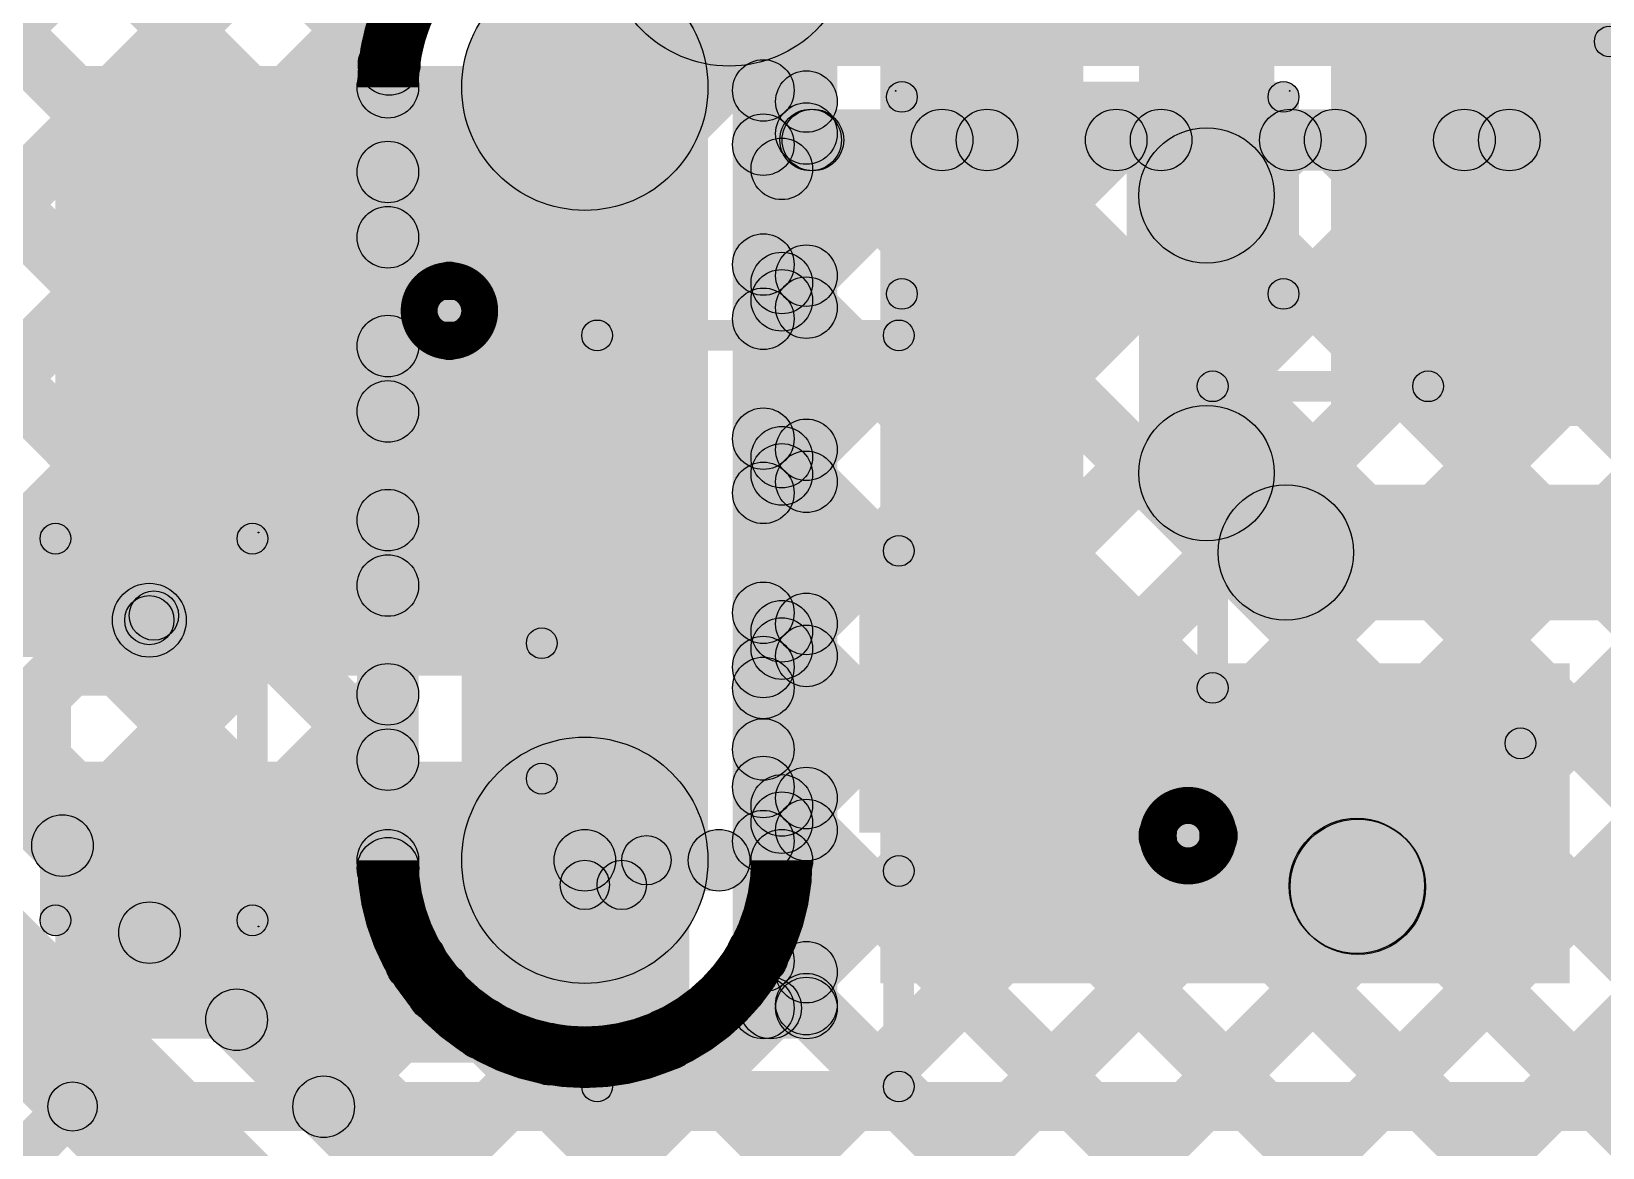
# Model space of a CAD drawing. Header units: millimetres. Extents: x -0.08 to 3.07, y -0.08 to 2.73.
# Drawn here: x 0.7291 to 0.9843, y 2.0023 to 2.1836 of the extents above; entities that cross this region are included whole.
import ezdxf

# ---------------------------------------------------------------- set-up
doc = ezdxf.new("R2010")
doc.units = ezdxf.units.MM
doc.header["$MEASUREMENT"] = 0
for name, color, linetype in [('BottomLayer', 5, 'Continuous'), ('TopLayer', 1, 'Continuous'), ('TopOverlay', 2, 'Continuous'), ('TopPaste', 8, 'Continuous'), ('TopSolder', 216, 'Continuous'), ('ViaHoleLayer', 16, 'Continuous')]:
    doc.layers.add(name, color=color, linetype=linetype)

# ---------------------------------------------------------------- blocks, each defined once
blk = doc.blocks.new('R__0402_12')
at = {"layer": 'TopLayer'}
for points in [[(-0.0275, -0.0125), (-0.0275, 0.0125), (-0.0095, 0.0125), (-0.0095, -0.0125)], [(0.0095, -0.0125), (0.0095, 0.0125), (0.0275, 0.0125), (0.0275, -0.0125)]]:
    blk.add_hatch(color=1, dxfattribs=at).paths.add_polyline_path(points)
at = {"layer": 'TopOverlay'}
h = blk.add_hatch(color=2, dxfattribs=at)
edge = h.paths.add_edge_path()
edge.add_arc((-0.031, 0.016), 0.0025, 0, 360)
h = blk.add_hatch(color=2, dxfattribs=at)
edge = h.paths.add_edge_path()
edge.add_arc((-0.031, 0.016), 0.0025, 0, 360)
for points in [[(-0.031, 0.0135), (-0.031, 0.0185), (0.031, 0.0185), (0.031, 0.0135)], [(-0.0335, 0.016), (-0.0285, 0.016), (-0.0285, -0.016), (-0.0335, -0.016)], [(0.0285, 0.016), (0.0335, 0.016), (0.0335, -0.016), (0.0285, -0.016)], [(-0.031, -0.0185), (-0.031, -0.0135), (0.031, -0.0135), (0.031, -0.0185)], [(-0.032, -0.01706), (-0.032, -0.01694), (0.032, -0.01694), (0.032, -0.01706)]]:
    blk.add_hatch(color=2, dxfattribs=at).paths.add_polyline_path(points)
h = blk.add_hatch(color=2, dxfattribs=at)
edge = h.paths.add_edge_path()
edge.add_arc((0.031, 0.016), 0.0025, 0, 360)
h = blk.add_hatch(color=2, dxfattribs=at)
edge = h.paths.add_edge_path()
edge.add_arc((0.031, 0.016), 0.0025, 0, 360)
h = blk.add_hatch(color=2, dxfattribs=at)
edge = h.paths.add_edge_path()
edge.add_arc((-0.031, -0.016), 0.0025, 0, 360)
h = blk.add_hatch(color=2, dxfattribs=at)
edge = h.paths.add_edge_path()
edge.add_arc((-0.031, -0.016), 0.0025, 0, 360)
h = blk.add_hatch(color=2, dxfattribs=at)
edge = h.paths.add_edge_path()
edge.add_arc((0.031, -0.016), 0.0025, 0, 360)
h = blk.add_hatch(color=2, dxfattribs=at)
edge = h.paths.add_edge_path()
edge.add_arc((0.031, -0.016), 0.0025, 0, 360)
h = blk.add_hatch(color=2, dxfattribs=at)
edge = h.paths.add_edge_path()
edge.add_arc((-0.032, -0.017), 0.0000635, 0, 360)
h = blk.add_hatch(color=2, dxfattribs=at)
edge = h.paths.add_edge_path()
edge.add_arc((0.032, -0.017), 0.0000635, 0, 360)
at = {"layer": 'TopPaste'}
for points in [[(-0.0275, -0.0125), (-0.0275, 0.0125), (-0.0095, 0.0125), (-0.0095, -0.0125)], [(0.0095, -0.0125), (0.0095, 0.0125), (0.0275, 0.0125), (0.0275, -0.0125)]]:
    blk.add_hatch(color=8, dxfattribs=at).paths.add_polyline_path(points)
at = {"layer": 'TopSolder'}
for points in [[(-0.0315, -0.0165), (-0.0315, 0.0165), (-0.0055, 0.0165), (-0.0055, -0.0165)], [(0.0055, -0.0165), (0.0055, 0.0165), (0.0315, 0.0165), (0.0315, -0.0165)]]:
    blk.add_hatch(color=216, dxfattribs=at).paths.add_polyline_path(points)
at = {"layer": 'TopOverlay'}
for centre, radius in [((-0.031, 0.016), 0.0025), ((-0.031, 0.016), 0.0025), ((0.031, 0.016), 0.0025), ((0.031, 0.016), 0.0025), ((-0.031, -0.016), 0.0025), ((-0.031, -0.016), 0.0025), ((0.031, -0.016), 0.0025), ((0.031, -0.016), 0.0025), ((-0.032, -0.017), 0.0000635), ((0.032, -0.017), 0.0000635)]:
    blk.add_circle(centre, radius, dxfattribs=at)
blk = doc.blocks.new('R__0402_13')
at = {"layer": 'TopLayer'}
for points in [[(-0.0275, -0.0125), (-0.0275, 0.0125), (-0.0095, 0.0125), (-0.0095, -0.0125)], [(0.0095, -0.0125), (0.0095, 0.0125), (0.0275, 0.0125), (0.0275, -0.0125)]]:
    blk.add_hatch(color=1, dxfattribs=at).paths.add_polyline_path(points)
at = {"layer": 'TopOverlay'}
h = blk.add_hatch(color=2, dxfattribs=at)
edge = h.paths.add_edge_path()
edge.add_arc((-0.031, 0.016), 0.0025, 0, 360)
h = blk.add_hatch(color=2, dxfattribs=at)
edge = h.paths.add_edge_path()
edge.add_arc((-0.031, 0.016), 0.0025, 0, 360)
for points in [[(0.031, 0.0185), (0.031, 0.0135), (-0.031, 0.0135), (-0.031, 0.0185)], [(-0.0335, 0.016), (-0.0285, 0.016), (-0.0285, -0.016), (-0.0335, -0.016)], [(0.0285, 0.016), (0.0335, 0.016), (0.0335, -0.016), (0.0285, -0.016)], [(0.031, -0.0135), (0.031, -0.0185), (-0.031, -0.0185), (-0.031, -0.0135)], [(0.032, -0.01694), (0.032, -0.01706), (-0.032, -0.01706), (-0.032, -0.01694)]]:
    blk.add_hatch(color=2, dxfattribs=at).paths.add_polyline_path(points)
h = blk.add_hatch(color=2, dxfattribs=at)
edge = h.paths.add_edge_path()
edge.add_arc((0.031, 0.016), 0.0025, 0, 360)
h = blk.add_hatch(color=2, dxfattribs=at)
edge = h.paths.add_edge_path()
edge.add_arc((0.031, 0.016), 0.0025, 0, 360)
h = blk.add_hatch(color=2, dxfattribs=at)
edge = h.paths.add_edge_path()
edge.add_arc((-0.031, -0.016), 0.0025, 0, 360)
h = blk.add_hatch(color=2, dxfattribs=at)
edge = h.paths.add_edge_path()
edge.add_arc((-0.031, -0.016), 0.0025, 0, 360)
h = blk.add_hatch(color=2, dxfattribs=at)
edge = h.paths.add_edge_path()
edge.add_arc((0.031, -0.016), 0.0025, 0, 360)
h = blk.add_hatch(color=2, dxfattribs=at)
edge = h.paths.add_edge_path()
edge.add_arc((0.031, -0.016), 0.0025, 0, 360)
h = blk.add_hatch(color=2, dxfattribs=at)
edge = h.paths.add_edge_path()
edge.add_arc((-0.032, -0.017), 0.0000635, 0, 360)
h = blk.add_hatch(color=2, dxfattribs=at)
edge = h.paths.add_edge_path()
edge.add_arc((0.032, -0.017), 0.0000635, 0, 360)
at = {"layer": 'TopPaste'}
for points in [[(-0.0275, -0.0125), (-0.0275, 0.0125), (-0.0095, 0.0125), (-0.0095, -0.0125)], [(0.0095, -0.0125), (0.0095, 0.0125), (0.0275, 0.0125), (0.0275, -0.0125)]]:
    blk.add_hatch(color=8, dxfattribs=at).paths.add_polyline_path(points)
at = {"layer": 'TopSolder'}
for points in [[(-0.0315, -0.0165), (-0.0315, 0.0165), (-0.0055, 0.0165), (-0.0055, -0.0165)], [(0.0055, -0.0165), (0.0055, 0.0165), (0.0315, 0.0165), (0.0315, -0.0165)]]:
    blk.add_hatch(color=216, dxfattribs=at).paths.add_polyline_path(points)
at = {"layer": 'TopOverlay'}
for centre, radius in [((-0.031, 0.016), 0.0025), ((-0.031, 0.016), 0.0025), ((0.031, 0.016), 0.0025), ((0.031, 0.016), 0.0025), ((-0.031, -0.016), 0.0025), ((-0.031, -0.016), 0.0025), ((0.031, -0.016), 0.0025), ((0.031, -0.016), 0.0025), ((-0.032, -0.017), 0.0000635), ((0.032, -0.017), 0.0000635)]:
    blk.add_circle(centre, radius, dxfattribs=at)
blk = doc.blocks.new('SOT23_3_21')
at = {"layer": 'TopLayer'}
for points in [[(0.01574, 0.02657), (-0.01575, 0.02657), (-0.01575, 0.05807), (0.01574, 0.05807)], [(-0.02166, -0.05807), (-0.05316, -0.05807), (-0.05316, -0.02657), (-0.02166, -0.02657)], [(0.05314, -0.05807), (0.02165, -0.05807), (0.02165, -0.02657), (0.05314, -0.02657)]]:
    blk.add_hatch(color=1, dxfattribs=at).paths.add_polyline_path(points)
at = {"layer": 'TopOverlay'}
h = blk.add_hatch(color=2, dxfattribs=at)
edge = h.paths.add_edge_path()
edge.add_arc((-0.06101, 0.029), 0.0025, 0, 360)
h = blk.add_hatch(color=2, dxfattribs=at)
edge = h.paths.add_edge_path()
edge.add_arc((-0.06101, 0.029), 0.0025, 0, 360)
for points in [[(-0.02601, 0.0315), (-0.02601, 0.0265), (-0.06101, 0.0265), (-0.06101, 0.0315)], [(0.06099, 0.0315), (0.06099, 0.0265), (0.02599, 0.0265), (0.02599, 0.0315)], [(-0.05851, -0.02), (-0.06351, -0.02), (-0.06351, 0.029), (-0.05851, 0.029)], [(0.06349, -0.02), (0.05849, -0.02), (0.05849, 0.029), (0.06349, 0.029)], [(0.01099, -0.0265), (0.01099, -0.0315), (-0.01101, -0.0315), (-0.01101, -0.0265)]]:
    blk.add_hatch(color=2, dxfattribs=at).paths.add_polyline_path(points)
h = blk.add_hatch(color=2, dxfattribs=at)
edge = h.paths.add_edge_path()
edge.add_arc((-0.02601, 0.029), 0.0025, 0, 360)
h = blk.add_hatch(color=2, dxfattribs=at)
edge = h.paths.add_edge_path()
edge.add_arc((0.02599, 0.029), 0.0025, 0, 360)
h = blk.add_hatch(color=2, dxfattribs=at)
edge = h.paths.add_edge_path()
edge.add_arc((0.06099, 0.029), 0.0025, 0, 360)
h = blk.add_hatch(color=2, dxfattribs=at)
edge = h.paths.add_edge_path()
edge.add_arc((0.06099, 0.029), 0.0025, 0, 360)
h = blk.add_hatch(color=2, dxfattribs=at)
edge = h.paths.add_edge_path()
edge.add_arc((-0.06101, -0.02), 0.0025, 0, 360)
h = blk.add_hatch(color=2, dxfattribs=at)
edge = h.paths.add_edge_path()
edge.add_arc((0.06099, -0.02), 0.0025, 0, 360)
h = blk.add_hatch(color=2, dxfattribs=at)
edge = h.paths.add_edge_path()
edge.add_arc((-0.01101, -0.029), 0.0025, 0, 360)
h = blk.add_hatch(color=2, dxfattribs=at)
edge = h.paths.add_edge_path()
edge.add_arc((0.01099, -0.029), 0.0025, 0, 360)
h = blk.add_hatch(color=2, dxfattribs=at)
edge = h.paths.add_edge_path()
edge.add_arc((-0.068, -0.044), 0.00492, 0, 360)
h = blk.add_hatch(color=2, dxfattribs=at)
edge = h.paths.add_edge_path()
edge.add_arc((-0.062, -0.044), 0.00492, 0, 360)
at = {"layer": 'TopPaste'}
for points in [[(0.01574, 0.02657), (-0.01575, 0.02657), (-0.01575, 0.05807), (0.01574, 0.05807)], [(-0.02166, -0.05807), (-0.05316, -0.05807), (-0.05316, -0.02657), (-0.02166, -0.02657)], [(0.05314, -0.05807), (0.02165, -0.05807), (0.02165, -0.02657), (0.05314, -0.02657)]]:
    blk.add_hatch(color=8, dxfattribs=at).paths.add_polyline_path(points)
at = {"layer": 'TopSolder'}
for points in [[(0.01974, 0.02257), (-0.01975, 0.02257), (-0.01975, 0.06207), (0.01974, 0.06207)], [(-0.01766, -0.06207), (-0.05716, -0.06207), (-0.05716, -0.02257), (-0.01766, -0.02257)], [(0.05714, -0.06207), (0.01765, -0.06207), (0.01765, -0.02257), (0.05714, -0.02257)]]:
    blk.add_hatch(color=216, dxfattribs=at).paths.add_polyline_path(points)
at = {"layer": 'TopOverlay', "const_width": 0.00984}
blk.add_lwpolyline([(-0.062, -0.044, 1), (-0.068, -0.044, 1)], format="xyb", close=True, dxfattribs=at)
at = {"layer": 'TopOverlay'}
for centre, radius in [((-0.06101, 0.029), 0.0025), ((-0.06101, 0.029), 0.0025), ((-0.02601, 0.029), 0.0025), ((0.02599, 0.029), 0.0025), ((0.06099, 0.029), 0.0025), ((0.06099, 0.029), 0.0025), ((-0.06101, -0.02), 0.0025), ((0.06099, -0.02), 0.0025), ((-0.01101, -0.029), 0.0025), ((0.01099, -0.029), 0.0025), ((-0.068, -0.044), 0.00492), ((-0.062, -0.044), 0.00492)]:
    blk.add_circle(centre, radius, dxfattribs=at)
blk = doc.blocks.new('SOT23_3_22')
at = {"layer": 'TopLayer'}
for points in [[(0.01574, 0.02657), (-0.01575, 0.02657), (-0.01575, 0.05807), (0.01574, 0.05807)], [(-0.02166, -0.05807), (-0.05316, -0.05807), (-0.05316, -0.02657), (-0.02166, -0.02657)], [(0.05314, -0.05807), (0.02165, -0.05807), (0.02165, -0.02657), (0.05314, -0.02657)]]:
    blk.add_hatch(color=1, dxfattribs=at).paths.add_polyline_path(points)
at = {"layer": 'TopOverlay'}
h = blk.add_hatch(color=2, dxfattribs=at)
edge = h.paths.add_edge_path()
edge.add_arc((-0.06101, 0.029), 0.0025, 0, 360)
h = blk.add_hatch(color=2, dxfattribs=at)
edge = h.paths.add_edge_path()
edge.add_arc((-0.06101, 0.029), 0.0025, 0, 360)
for points in [[(-0.06101, 0.0265), (-0.06101, 0.0315), (-0.02601, 0.0315), (-0.02601, 0.0265)], [(0.02599, 0.0265), (0.02599, 0.0315), (0.06099, 0.0315), (0.06099, 0.0265)], [(-0.05851, -0.02), (-0.06351, -0.02), (-0.06351, 0.029), (-0.05851, 0.029)], [(0.06349, -0.02), (0.05849, -0.02), (0.05849, 0.029), (0.06349, 0.029)], [(-0.01101, -0.0315), (-0.01101, -0.0265), (0.01099, -0.0265), (0.01099, -0.0315)]]:
    blk.add_hatch(color=2, dxfattribs=at).paths.add_polyline_path(points)
h = blk.add_hatch(color=2, dxfattribs=at)
edge = h.paths.add_edge_path()
edge.add_arc((-0.02601, 0.029), 0.0025, 0, 360)
h = blk.add_hatch(color=2, dxfattribs=at)
edge = h.paths.add_edge_path()
edge.add_arc((0.02599, 0.029), 0.0025, 0, 360)
h = blk.add_hatch(color=2, dxfattribs=at)
edge = h.paths.add_edge_path()
edge.add_arc((0.06099, 0.029), 0.0025, 0, 360)
h = blk.add_hatch(color=2, dxfattribs=at)
edge = h.paths.add_edge_path()
edge.add_arc((0.06099, 0.029), 0.0025, 0, 360)
h = blk.add_hatch(color=2, dxfattribs=at)
edge = h.paths.add_edge_path()
edge.add_arc((-0.06101, -0.02), 0.0025, 0, 360)
h = blk.add_hatch(color=2, dxfattribs=at)
edge = h.paths.add_edge_path()
edge.add_arc((0.06099, -0.02), 0.0025, 0, 360)
h = blk.add_hatch(color=2, dxfattribs=at)
edge = h.paths.add_edge_path()
edge.add_arc((-0.01101, -0.029), 0.0025, 0, 360)
h = blk.add_hatch(color=2, dxfattribs=at)
edge = h.paths.add_edge_path()
edge.add_arc((0.01099, -0.029), 0.0025, 0, 360)
h = blk.add_hatch(color=2, dxfattribs=at)
edge = h.paths.add_edge_path()
edge.add_arc((-0.068, -0.044), 0.00492, 0, 360)
h = blk.add_hatch(color=2, dxfattribs=at)
edge = h.paths.add_edge_path()
edge.add_arc((-0.062, -0.044), 0.00492, 0, 360)
at = {"layer": 'TopPaste'}
for points in [[(0.01574, 0.02657), (-0.01575, 0.02657), (-0.01575, 0.05807), (0.01574, 0.05807)], [(-0.02166, -0.05807), (-0.05316, -0.05807), (-0.05316, -0.02657), (-0.02166, -0.02657)], [(0.05314, -0.05807), (0.02165, -0.05807), (0.02165, -0.02657), (0.05314, -0.02657)]]:
    blk.add_hatch(color=8, dxfattribs=at).paths.add_polyline_path(points)
at = {"layer": 'TopSolder'}
for points in [[(0.01974, 0.02257), (-0.01975, 0.02257), (-0.01975, 0.06207), (0.01974, 0.06207)], [(-0.01766, -0.06207), (-0.05716, -0.06207), (-0.05716, -0.02257), (-0.01766, -0.02257)], [(0.05714, -0.06207), (0.01765, -0.06207), (0.01765, -0.02257), (0.05714, -0.02257)]]:
    blk.add_hatch(color=216, dxfattribs=at).paths.add_polyline_path(points)
at = {"layer": 'TopOverlay', "const_width": 0.00984}
blk.add_lwpolyline([(-0.062, -0.044, 1), (-0.068, -0.044, 1)], format="xyb", close=True, dxfattribs=at)
at = {"layer": 'TopOverlay'}
for centre, radius in [((-0.06101, 0.029), 0.0025), ((-0.06101, 0.029), 0.0025), ((-0.02601, 0.029), 0.0025), ((0.02599, 0.029), 0.0025), ((0.06099, 0.029), 0.0025), ((0.06099, 0.029), 0.0025), ((-0.06101, -0.02), 0.0025), ((0.06099, -0.02), 0.0025), ((-0.01101, -0.029), 0.0025), ((0.01099, -0.029), 0.0025), ((-0.068, -0.044), 0.00492), ((-0.062, -0.044), 0.00492)]:
    blk.add_circle(centre, radius, dxfattribs=at)
blk = doc.blocks.new('C___0402_23')
at = {"layer": 'TopLayer'}
for points in [[(-0.0275, -0.0125), (-0.0275, 0.0125), (-0.0095, 0.0125), (-0.0095, -0.0125)], [(0.0095, -0.0125), (0.0095, 0.0125), (0.0275, 0.0125), (0.0275, -0.0125)]]:
    blk.add_hatch(color=1, dxfattribs=at).paths.add_polyline_path(points)
at = {"layer": 'TopOverlay'}
h = blk.add_hatch(color=2, dxfattribs=at)
edge = h.paths.add_edge_path()
edge.add_arc((-0.031, 0.016), 0.0025, 0, 360)
h = blk.add_hatch(color=2, dxfattribs=at)
edge = h.paths.add_edge_path()
edge.add_arc((-0.031, 0.016), 0.0025, 0, 360)
for points in [[(-0.031, 0.0135), (-0.031, 0.0185), (-0.011, 0.0185), (-0.011, 0.0135)], [(0.011, 0.0135), (0.011, 0.0185), (0.031, 0.0185), (0.031, 0.0135)], [(-0.0285, -0.016), (-0.0335, -0.016), (-0.0335, 0.016), (-0.0285, 0.016)], [(0.0335, -0.016), (0.0285, -0.016), (0.0285, 0.016), (0.0335, 0.016)], [(-0.031, -0.0185), (-0.031, -0.0135), (-0.011, -0.0135), (-0.011, -0.0185)], [(0.011, -0.0185), (0.011, -0.0135), (0.031, -0.0135), (0.031, -0.0185)]]:
    blk.add_hatch(color=2, dxfattribs=at).paths.add_polyline_path(points)
h = blk.add_hatch(color=2, dxfattribs=at)
edge = h.paths.add_edge_path()
edge.add_arc((-0.011, 0.016), 0.0025, 0, 360)
h = blk.add_hatch(color=2, dxfattribs=at)
edge = h.paths.add_edge_path()
edge.add_arc((0.011, 0.016), 0.0025, 0, 360)
h = blk.add_hatch(color=2, dxfattribs=at)
edge = h.paths.add_edge_path()
edge.add_arc((0.031, 0.016), 0.0025, 0, 360)
h = blk.add_hatch(color=2, dxfattribs=at)
edge = h.paths.add_edge_path()
edge.add_arc((0.031, 0.016), 0.0025, 0, 360)
h = blk.add_hatch(color=2, dxfattribs=at)
edge = h.paths.add_edge_path()
edge.add_arc((-0.031, -0.016), 0.0025, 0, 360)
h = blk.add_hatch(color=2, dxfattribs=at)
edge = h.paths.add_edge_path()
edge.add_arc((-0.031, -0.016), 0.0025, 0, 360)
h = blk.add_hatch(color=2, dxfattribs=at)
edge = h.paths.add_edge_path()
edge.add_arc((-0.011, -0.016), 0.0025, 0, 360)
h = blk.add_hatch(color=2, dxfattribs=at)
edge = h.paths.add_edge_path()
edge.add_arc((0.011, -0.016), 0.0025, 0, 360)
h = blk.add_hatch(color=2, dxfattribs=at)
edge = h.paths.add_edge_path()
edge.add_arc((0.031, -0.016), 0.0025, 0, 360)
h = blk.add_hatch(color=2, dxfattribs=at)
edge = h.paths.add_edge_path()
edge.add_arc((0.031, -0.016), 0.0025, 0, 360)
at = {"layer": 'TopPaste'}
for points in [[(-0.0275, -0.0125), (-0.0275, 0.0125), (-0.0095, 0.0125), (-0.0095, -0.0125)], [(0.0095, -0.0125), (0.0095, 0.0125), (0.0275, 0.0125), (0.0275, -0.0125)]]:
    blk.add_hatch(color=8, dxfattribs=at).paths.add_polyline_path(points)
at = {"layer": 'TopSolder'}
for points in [[(-0.02986, -0.01486), (-0.02986, 0.01486), (-0.00714, 0.01486), (-0.00714, -0.01486)], [(0.00714, -0.01486), (0.00714, 0.01486), (0.02986, 0.01486), (0.02986, -0.01486)]]:
    blk.add_hatch(color=216, dxfattribs=at).paths.add_polyline_path(points)
at = {"layer": 'TopOverlay'}
for centre in [(-0.031, 0.016), (-0.031, 0.016), (-0.011, 0.016), (0.011, 0.016), (0.031, 0.016), (0.031, 0.016), (-0.031, -0.016), (-0.031, -0.016), (-0.011, -0.016), (0.011, -0.016), (0.031, -0.016), (0.031, -0.016)]:
    blk.add_circle(centre, 0.0025, dxfattribs=at)

msp = doc.modelspace()

# ---------------------------------------------------------------- hatches: boundary and pattern name
at = {"layer": 'BottomLayer'}
for points in [[(0.92213, 1.94946), (0.91506, 1.95654), (1.40146, 2.44294), (1.40854, 2.43587)], [(0.89385, 1.94946), (0.88678, 1.95654), (1.32078, 2.39054), (1.32785, 2.38346)], [(0.65427, 2.10586), (0.6472, 2.11293), (0.7538, 2.21954), (0.76087, 2.21246)], [(0.68152, 2.10483), (0.67445, 2.1119), (0.78208, 2.21954), (0.78915, 2.21246)], [(0.69525, 2.09028), (0.68818, 2.09735), (0.81037, 2.21954), (0.81744, 2.21246)], [(0.68938, 2.21246), (0.69645, 2.21954), (0.79054, 2.12545), (0.78346, 2.11838)], [(0.71766, 2.21246), (0.72473, 2.21954), (0.79054, 2.15373), (0.78346, 2.14666)], [(0.74595, 2.21246), (0.75302, 2.21954), (0.79075, 2.1818), (0.78368, 2.17473)], [(0.84243, 2.178), (0.84243, 2.218), (1.068, 2.218), (1.068, 2.178)], [(0.83314, 2.16043), (0.80486, 2.18871), (0.82829, 2.21214), (0.85657, 2.18386)], [(0.67323, 2.20033), (0.6803, 2.2074), (0.79054, 2.09716), (0.78346, 2.09009)], [(0.65909, 2.18618), (0.66616, 2.19325), (0.79054, 2.06888), (0.78346, 2.06181)], [(0.64495, 2.17204), (0.65202, 2.17911), (0.79515, 2.03598), (0.78808, 2.02891)], [(0.792, 2.049), (0.782, 2.049), (0.782, 2.17457), (0.792, 2.17457)], [(0.839, 2.049), (0.799, 2.049), (0.799, 2.17457), (0.839, 2.17457)], [(0.80839, 1.97714), (0.80132, 1.98421), (0.98664, 2.16954), (0.99371, 2.16246)], [(0.82253, 1.963), (0.81546, 1.97007), (1.01493, 2.16954), (1.022, 2.16246)], [(0.83728, 1.94946), (0.83021, 1.95654), (1.04321, 2.16954), (1.05028, 2.16246)], [(0.85454, 2.07986), (0.84746, 2.08693), (0.93007, 2.16954), (0.93714, 2.16246)], [(0.85454, 2.05157), (0.84746, 2.05864), (0.95836, 2.16954), (0.96543, 2.16246)], [(0.85454, 2.13643), (0.84746, 2.1435), (0.8735, 2.16954), (0.88057, 2.16246)], [(0.85454, 2.10814), (0.84746, 2.11521), (0.90179, 2.16954), (0.90886, 2.16246)], [(0.85454, 2.15778), (0.84746, 2.16485), (0.85215, 2.16954), (0.85922, 2.16246)], [(0.85251, 2.16246), (0.85958, 2.16954), (1.07258, 1.95654), (1.06551, 1.94946)], [(0.85569, 2.161), (0.85569, 2.171), (1.068, 2.171), (1.068, 2.161)], [(0.86556, 1.94946), (0.85849, 1.95654), (1.07253, 2.17057), (1.0796, 2.1635)], [(0.8808, 2.16246), (0.88787, 2.16954), (1.10087, 1.95654), (1.0938, 1.94946)], [(0.90908, 2.16246), (0.91615, 2.16954), (1.12915, 1.95654), (1.12208, 1.94946)], [(0.93736, 2.16246), (0.94444, 2.16954), (1.15744, 1.95654), (1.15036, 1.94946)], [(0.96565, 2.16246), (0.97272, 2.16954), (1.18572, 1.95654), (1.17865, 1.94946)], [(0.63081, 2.1579), (0.63788, 2.16497), (0.84631, 1.95654), (0.83924, 1.94946)], [(0.70939, 2.07613), (0.70232, 2.08321), (0.78346, 2.16435), (0.79054, 2.15728)], [(0.856, 2.049), (0.846, 2.049), (0.846, 2.16131), (0.856, 2.16131)], [(0.84746, 2.13923), (0.85454, 2.1463), (1.0443, 1.95654), (1.03723, 1.94946)], [(0.72353, 2.06199), (0.71646, 2.06906), (0.78346, 2.13606), (0.79054, 2.12899)], [(0.84746, 2.11095), (0.85454, 2.11802), (1.01602, 1.95654), (1.00895, 1.94946)], [(0.73768, 2.04785), (0.73061, 2.05492), (0.78346, 2.10778), (0.79054, 2.10071)], [(0.68071, 2.09775), (0.68778, 2.10482), (0.83606, 1.95654), (0.82899, 1.94946)], [(0.65584, 2.0816), (0.6714, 2.09716), (0.83078, 1.93778), (0.81522, 1.92222)], [(0.84746, 2.08266), (0.85454, 2.08973), (0.98773, 1.95654), (0.98066, 1.94946)], [(0.75182, 2.03371), (0.74475, 2.04078), (0.78346, 2.0795), (0.79054, 2.07243)], [(0.84746, 2.05438), (0.85454, 2.06145), (0.95945, 1.95654), (0.95238, 1.94946)], [(0.76596, 2.01957), (0.75889, 2.02664), (0.78349, 2.05124), (0.79056, 2.04417)], [(0.84351, 2.03005), (0.85058, 2.03712), (0.93116, 1.95654), (0.92409, 1.94946)], [(0.7801, 2.00542), (0.77303, 2.0125), (0.79167, 2.03114), (0.79874, 2.02406)], [(0.79891, 2.01808), (0.80598, 2.02515), (0.8746, 1.95654), (0.86752, 1.94946)], [(0.82887, 2.01641), (0.83594, 2.02348), (0.90288, 1.95654), (0.89581, 1.94946)], [(0.79425, 1.99128), (0.78717, 1.99835), (0.80985, 2.02103), (0.81692, 2.01396)]]:
    msp.add_hatch(color=5, dxfattribs=at).paths.add_polyline_path(points)
h = msp.add_hatch(color=5, dxfattribs=at)
edge = h.paths.add_edge_path()
edge.add_arc((0.84243, 2.198), 0.02, 0, 360)
h = msp.add_hatch(color=5, dxfattribs=at)
edge = h.paths.add_edge_path()
edge.add_arc((0.84243, 2.198), 0.02, 0, 360)
h = msp.add_hatch(color=5, dxfattribs=at)
edge = h.paths.add_edge_path()
edge.add_arc((0.819, 2.17457), 0.02, 0, 360)
h = msp.add_hatch(color=5, dxfattribs=at)
edge = h.paths.add_edge_path()
edge.add_arc((0.819, 2.17457), 0.02, 0, 360)
h = msp.add_hatch(color=5, dxfattribs=at)
edge = h.paths.add_edge_path()
edge.add_arc((0.78721, 2.17827), 0.005, 0, 360)
h = msp.add_hatch(color=5, dxfattribs=at)
edge = h.paths.add_edge_path()
edge.add_arc((0.787, 2.17457), 0.005, 0, 360)
h = msp.add_hatch(color=5, dxfattribs=at)
edge = h.paths.add_edge_path()
edge.add_arc((0.787, 2.17457), 0.005, 0, 360)
h = msp.add_hatch(color=5, dxfattribs=at)
edge = h.paths.add_edge_path()
edge.add_arc((0.787, 2.17457), 0.005, 0, 360)
h = msp.add_hatch(color=5, dxfattribs=at)
edge = h.paths.add_edge_path()
edge.add_arc((0.85569, 2.166), 0.005, 0, 360)
h = msp.add_hatch(color=5, dxfattribs=at)
edge = h.paths.add_edge_path()
edge.add_arc((0.85569, 2.166), 0.005, 0, 360)
h = msp.add_hatch(color=5, dxfattribs=at)
edge = h.paths.add_edge_path()
edge.add_arc((0.85605, 2.166), 0.005, 0, 360)
h = msp.add_hatch(color=5, dxfattribs=at)
edge = h.paths.add_edge_path()
edge.add_arc((0.87704, 2.166), 0.005, 0, 360)
h = msp.add_hatch(color=5, dxfattribs=at)
edge = h.paths.add_edge_path()
edge.add_arc((0.88433, 2.166), 0.005, 0, 360)
h = msp.add_hatch(color=5, dxfattribs=at)
edge = h.paths.add_edge_path()
edge.add_arc((0.90532, 2.166), 0.005, 0, 360)
h = msp.add_hatch(color=5, dxfattribs=at)
edge = h.paths.add_edge_path()
edge.add_arc((0.91262, 2.166), 0.005, 0, 360)
h = msp.add_hatch(color=5, dxfattribs=at)
edge = h.paths.add_edge_path()
edge.add_arc((0.93361, 2.166), 0.005, 0, 360)
h = msp.add_hatch(color=5, dxfattribs=at)
edge = h.paths.add_edge_path()
edge.add_arc((0.9409, 2.166), 0.005, 0, 360)
h = msp.add_hatch(color=5, dxfattribs=at)
edge = h.paths.add_edge_path()
edge.add_arc((0.96189, 2.166), 0.005, 0, 360)
h = msp.add_hatch(color=5, dxfattribs=at)
edge = h.paths.add_edge_path()
edge.add_arc((0.96918, 2.166), 0.005, 0, 360)
h = msp.add_hatch(color=5, dxfattribs=at)
edge = h.paths.add_edge_path()
edge.add_arc((0.787, 2.16081), 0.005, 0, 360)
h = msp.add_hatch(color=5, dxfattribs=at)
edge = h.paths.add_edge_path()
edge.add_arc((0.851, 2.16131), 0.005, 0, 360)
h = msp.add_hatch(color=5, dxfattribs=at)
edge = h.paths.add_edge_path()
edge.add_arc((0.851, 2.16131), 0.005, 0, 360)
h = msp.add_hatch(color=5, dxfattribs=at)
edge = h.paths.add_edge_path()
edge.add_arc((0.787, 2.1502), 0.005, 0, 360)
h = msp.add_hatch(color=5, dxfattribs=at)
edge = h.paths.add_edge_path()
edge.add_arc((0.851, 2.14277), 0.005, 0, 360)
h = msp.add_hatch(color=5, dxfattribs=at)
edge = h.paths.add_edge_path()
edge.add_arc((0.851, 2.13996), 0.005, 0, 360)
h = msp.add_hatch(color=5, dxfattribs=at)
edge = h.paths.add_edge_path()
edge.add_arc((0.787, 2.13253), 0.005, 0, 360)
h = msp.add_hatch(color=5, dxfattribs=at)
edge = h.paths.add_edge_path()
edge.add_arc((0.787, 2.12191), 0.005, 0, 360)
h = msp.add_hatch(color=5, dxfattribs=at)
edge = h.paths.add_edge_path()
edge.add_arc((0.851, 2.11448), 0.005, 0, 360)
h = msp.add_hatch(color=5, dxfattribs=at)
edge = h.paths.add_edge_path()
edge.add_arc((0.851, 2.11168), 0.005, 0, 360)
h = msp.add_hatch(color=5, dxfattribs=at)
edge = h.paths.add_edge_path()
edge.add_arc((0.787, 2.10425), 0.005, 0, 360)
h = msp.add_hatch(color=5, dxfattribs=at)
edge = h.paths.add_edge_path()
edge.add_arc((0.787, 2.09363), 0.005, 0, 360)
h = msp.add_hatch(color=5, dxfattribs=at)
edge = h.paths.add_edge_path()
edge.add_arc((0.851, 2.0862), 0.005, 0, 360)
h = msp.add_hatch(color=5, dxfattribs=at)
edge = h.paths.add_edge_path()
edge.add_arc((0.851, 2.08339), 0.005, 0, 360)
h = msp.add_hatch(color=5, dxfattribs=at)
edge = h.paths.add_edge_path()
edge.add_arc((0.787, 2.07596), 0.005, 0, 360)
h = msp.add_hatch(color=5, dxfattribs=at)
edge = h.paths.add_edge_path()
edge.add_arc((0.787, 2.06534), 0.005, 0, 360)
h = msp.add_hatch(color=5, dxfattribs=at)
edge = h.paths.add_edge_path()
edge.add_arc((0.819, 2.049), 0.02, 0, 360)
h = msp.add_hatch(color=5, dxfattribs=at)
edge = h.paths.add_edge_path()
edge.add_arc((0.851, 2.05791), 0.005, 0, 360)
h = msp.add_hatch(color=5, dxfattribs=at)
edge = h.paths.add_edge_path()
edge.add_arc((0.819, 2.049), 0.01181, 0, 360)
h = msp.add_hatch(color=5, dxfattribs=at)
edge = h.paths.add_edge_path()
edge.add_arc((0.851, 2.05511), 0.005, 0, 360)
h = msp.add_hatch(color=5, dxfattribs=at)
edge = h.paths.add_edge_path()
edge.add_arc((0.73414, 2.05139), 0.005, 0, 360)
h = msp.add_hatch(color=5, dxfattribs=at)
edge = h.paths.add_edge_path()
edge.add_arc((0.787, 2.049), 0.005, 0, 360)
h = msp.add_hatch(color=5, dxfattribs=at)
edge = h.paths.add_edge_path()
edge.add_arc((0.787, 2.049), 0.005, 0, 360)
h = msp.add_hatch(color=5, dxfattribs=at)
edge = h.paths.add_edge_path()
edge.add_arc((0.78703, 2.0477), 0.005, 0, 360)
h = msp.add_hatch(color=5, dxfattribs=at)
edge = h.paths.add_edge_path()
edge.add_arc((0.851, 2.049), 0.005, 0, 360)
h = msp.add_hatch(color=5, dxfattribs=at)
edge = h.paths.add_edge_path()
edge.add_arc((0.851, 2.049), 0.005, 0, 360)
h = msp.add_hatch(color=5, dxfattribs=at)
edge = h.paths.add_edge_path()
edge.add_arc((0.74828, 2.03724), 0.005, 0, 360)
h = msp.add_hatch(color=5, dxfattribs=at)
edge = h.paths.add_edge_path()
edge.add_arc((0.79161, 2.03245), 0.005, 0, 360)
h = msp.add_hatch(color=5, dxfattribs=at)
edge = h.paths.add_edge_path()
edge.add_arc((0.84704, 2.03359), 0.005, 0, 360)
h = msp.add_hatch(color=5, dxfattribs=at)
edge = h.paths.add_edge_path()
edge.add_arc((0.79521, 2.0276), 0.005, 0, 360)
h = msp.add_hatch(color=5, dxfattribs=at)
edge = h.paths.add_edge_path()
edge.add_arc((0.76243, 2.0231), 0.005, 0, 360)
h = msp.add_hatch(color=5, dxfattribs=at)
edge = h.paths.add_edge_path()
edge.add_arc((0.80245, 2.02161), 0.005, 0, 360)
h = msp.add_hatch(color=5, dxfattribs=at)
edge = h.paths.add_edge_path()
edge.add_arc((0.8324, 2.01994), 0.005, 0, 360)
h = msp.add_hatch(color=5, dxfattribs=at)
edge = h.paths.add_edge_path()
edge.add_arc((0.81339, 2.0175), 0.005, 0, 360)
h = msp.add_hatch(color=5, dxfattribs=at)
edge = h.paths.add_edge_path()
edge.add_arc((0.77657, 2.00896), 0.005, 0, 360)
at = {"layer": 'TopLayer'}
for points in [[(0.94019, 2.123), (1.01, 2.123), (1.01, 2.273), (0.94019, 2.273)], [(0.853, 2.077), (0.843, 2.077), (0.843, 2.19), (0.853, 2.19)], [(0.86, 2.025), (0.85, 2.025), (0.85, 2.19), (0.86, 2.19)], [(0.733, 2.079), (0.836, 2.079), (0.836, 2.178), (0.733, 2.178)], [(0.84446, 2.17051), (0.85154, 2.17758), (0.85854, 2.17058), (0.85146, 2.16351)], [(0.867, 2.029), (0.9, 2.029), (0.9, 2.178), (0.867, 2.178)], [(0.909, 2.137), (0.931, 2.137), (0.931, 2.178), (0.909, 2.178)], [(0.85154, 2.16171), (0.84446, 2.16878), (0.85146, 2.17578), (0.85854, 2.16871)], [(0.931, 2.11189), (0.909, 2.11189), (0.909, 2.157), (0.931, 2.157)], [(0.84446, 2.14223), (0.85154, 2.1493), (0.85854, 2.1423), (0.85146, 2.13523)], [(0.85154, 2.13343), (0.84446, 2.1405), (0.85146, 2.1475), (0.85854, 2.14043)], [(0.84446, 2.11395), (0.85154, 2.12102), (0.85854, 2.11402), (0.85146, 2.10695)], [(0.85154, 2.10514), (0.84446, 2.11221), (0.85146, 2.11921), (0.85854, 2.11214)], [(0.91222, 2.10411), (0.92778, 2.11967), (0.94067, 2.10678), (0.92511, 2.09122)], [(0.93289, 2.088), (0.93289, 2.11), (1.28188, 2.11), (1.28188, 2.088)], [(0.71194, 2.082), (0.71194, 2.094), (0.74825, 2.094), (0.74825, 2.082)], [(0.75108, 2.08517), (0.74543, 2.09083), (0.74617, 2.09157), (0.75183, 2.08592)], [(0.84446, 2.08566), (0.85154, 2.09273), (0.85854, 2.08573), (0.85146, 2.07866)], [(0.85154, 2.07686), (0.84446, 2.08393), (0.85146, 2.09093), (0.85854, 2.08386)], [(0.887, 2.029), (0.979, 2.029), (0.979, 2.081), (0.887, 2.081)], [(0.853, 2.067), (0.843, 2.067), (0.843, 2.077), (0.853, 2.077)], [(0.853, 2.067), (0.843, 2.067), (0.843, 2.077), (0.853, 2.077)], [(0.733, 2.02), (0.836, 2.02), (0.836, 2.065), (0.733, 2.065)], [(0.853, 2.025), (0.843, 2.025), (0.843, 2.067), (0.853, 2.067)], [(0.84446, 2.05738), (0.85154, 2.06445), (0.85854, 2.05745), (0.85146, 2.05038)], [(0.85154, 2.04857), (0.84446, 2.05564), (0.85146, 2.06264), (0.85854, 2.05557)], [(0.819, 2.044), (0.819, 2.054), (0.84081, 2.054), (0.84081, 2.044)], [(0.93665, 2.03706), (0.95221, 2.05262), (0.95237, 2.05246), (0.93681, 2.0369)], [(0.82783, 2.04217), (0.82217, 2.04783), (0.82617, 2.05183), (0.83183, 2.04617)], [(0.819, 2.041), (0.819, 2.049), (0.825, 2.049), (0.825, 2.041)], [(0.84446, 2.02909), (0.85154, 2.03616), (0.85854, 2.02916), (0.85146, 2.02209)], [(0.85271, 2.02146), (0.84564, 2.02854), (0.85146, 2.03436), (0.85854, 2.02729)], [(0.848, 2.02), (0.848, 2.03), (0.855, 2.03), (0.855, 2.02)], [(0.70473, 1.97228), (0.69907, 1.97794), (0.73296, 2.01183), (0.73862, 2.00617)], [(0.73579, 2.005), (0.73579, 2.013), (1.43811, 2.013), (1.43811, 2.005)]]:
    msp.add_hatch(color=1, dxfattribs=at).paths.add_polyline_path(points)
h = msp.add_hatch(color=1, dxfattribs=at)
edge = h.paths.add_edge_path()
edge.add_arc((0.848, 2.17405), 0.005, 0, 360)
h = msp.add_hatch(color=1, dxfattribs=at)
edge = h.paths.add_edge_path()
edge.add_arc((0.855, 2.17225), 0.005, 0, 360)
h = msp.add_hatch(color=1, dxfattribs=at)
edge = h.paths.add_edge_path()
edge.add_arc((0.848, 2.16525), 0.005, 0, 360)
h = msp.add_hatch(color=1, dxfattribs=at)
edge = h.paths.add_edge_path()
edge.add_arc((0.855, 2.16705), 0.005, 0, 360)
h = msp.add_hatch(color=1, dxfattribs=at)
edge = h.paths.add_edge_path()
edge.add_arc((0.92, 2.157), 0.011, 0, 360)
h = msp.add_hatch(color=1, dxfattribs=at)
edge = h.paths.add_edge_path()
edge.add_arc((0.848, 2.14577), 0.005, 0, 360)
h = msp.add_hatch(color=1, dxfattribs=at)
edge = h.paths.add_edge_path()
edge.add_arc((0.855, 2.14396), 0.005, 0, 360)
h = msp.add_hatch(color=1, dxfattribs=at)
edge = h.paths.add_edge_path()
edge.add_arc((0.848, 2.13696), 0.005, 0, 360)
h = msp.add_hatch(color=1, dxfattribs=at)
edge = h.paths.add_edge_path()
edge.add_arc((0.855, 2.13877), 0.005, 0, 360)
h = msp.add_hatch(color=1, dxfattribs=at)
edge = h.paths.add_edge_path()
edge.add_arc((0.848, 2.11748), 0.005, 0, 360)
h = msp.add_hatch(color=1, dxfattribs=at)
edge = h.paths.add_edge_path()
edge.add_arc((0.92, 2.11189), 0.011, 0, 360)
h = msp.add_hatch(color=1, dxfattribs=at)
edge = h.paths.add_edge_path()
edge.add_arc((0.92, 2.11189), 0.011, 0, 360)
h = msp.add_hatch(color=1, dxfattribs=at)
edge = h.paths.add_edge_path()
edge.add_arc((0.855, 2.11568), 0.005, 0, 360)
h = msp.add_hatch(color=1, dxfattribs=at)
edge = h.paths.add_edge_path()
edge.add_arc((0.848, 2.10868), 0.005, 0, 360)
h = msp.add_hatch(color=1, dxfattribs=at)
edge = h.paths.add_edge_path()
edge.add_arc((0.855, 2.11048), 0.005, 0, 360)
h = msp.add_hatch(color=1, dxfattribs=at)
edge = h.paths.add_edge_path()
edge.add_arc((0.93289, 2.099), 0.011, 0, 360)
h = msp.add_hatch(color=1, dxfattribs=at)
edge = h.paths.add_edge_path()
edge.add_arc((0.93289, 2.099), 0.011, 0, 360)
h = msp.add_hatch(color=1, dxfattribs=at)
edge = h.paths.add_edge_path()
edge.add_arc((0.74825, 2.088), 0.006, 0, 360)
h = msp.add_hatch(color=1, dxfattribs=at)
edge = h.paths.add_edge_path()
edge.add_arc((0.848, 2.0892), 0.005, 0, 360)
h = msp.add_hatch(color=1, dxfattribs=at)
edge = h.paths.add_edge_path()
edge.add_arc((0.74825, 2.088), 0.004, 0, 360)
h = msp.add_hatch(color=1, dxfattribs=at)
edge = h.paths.add_edge_path()
edge.add_arc((0.749, 2.08875), 0.004, 0, 360)
h = msp.add_hatch(color=1, dxfattribs=at)
edge = h.paths.add_edge_path()
edge.add_arc((0.855, 2.08739), 0.005, 0, 360)
h = msp.add_hatch(color=1, dxfattribs=at)
edge = h.paths.add_edge_path()
edge.add_arc((0.848, 2.08039), 0.005, 0, 360)
h = msp.add_hatch(color=1, dxfattribs=at)
edge = h.paths.add_edge_path()
edge.add_arc((0.855, 2.0822), 0.005, 0, 360)
h = msp.add_hatch(color=1, dxfattribs=at)
edge = h.paths.add_edge_path()
edge.add_arc((0.848, 2.077), 0.005, 0, 360)
h = msp.add_hatch(color=1, dxfattribs=at)
edge = h.paths.add_edge_path()
edge.add_arc((0.848, 2.077), 0.005, 0, 360)
h = msp.add_hatch(color=1, dxfattribs=at)
edge = h.paths.add_edge_path()
edge.add_arc((0.848, 2.077), 0.005, 0, 360)
h = msp.add_hatch(color=1, dxfattribs=at)
edge = h.paths.add_edge_path()
edge.add_arc((0.848, 2.067), 0.005, 0, 360)
h = msp.add_hatch(color=1, dxfattribs=at)
edge = h.paths.add_edge_path()
edge.add_arc((0.848, 2.067), 0.005, 0, 360)
h = msp.add_hatch(color=1, dxfattribs=at)
edge = h.paths.add_edge_path()
edge.add_arc((0.848, 2.067), 0.005, 0, 360)
h = msp.add_hatch(color=1, dxfattribs=at)
edge = h.paths.add_edge_path()
edge.add_arc((0.848, 2.06091), 0.005, 0, 360)
h = msp.add_hatch(color=1, dxfattribs=at)
edge = h.paths.add_edge_path()
edge.add_arc((0.855, 2.05911), 0.005, 0, 360)
h = msp.add_hatch(color=1, dxfattribs=at)
edge = h.paths.add_edge_path()
edge.add_arc((0.819, 2.049), 0.01181, 0, 360)
h = msp.add_hatch(color=1, dxfattribs=at)
edge = h.paths.add_edge_path()
edge.add_arc((0.855, 2.05391), 0.005, 0, 360)
h = msp.add_hatch(color=1, dxfattribs=at)
edge = h.paths.add_edge_path()
edge.add_arc((0.848, 2.05211), 0.005, 0, 360)
h = msp.add_hatch(color=1, dxfattribs=at)
edge = h.paths.add_edge_path()
edge.add_arc((0.94443, 2.04484), 0.011, 0, 360)
h = msp.add_hatch(color=1, dxfattribs=at)
edge = h.paths.add_edge_path()
edge.add_arc((0.94459, 2.04468), 0.011, 0, 360)
h = msp.add_hatch(color=1, dxfattribs=at)
edge = h.paths.add_edge_path()
edge.add_arc((0.819, 2.049), 0.005, 0, 360)
h = msp.add_hatch(color=1, dxfattribs=at)
edge = h.paths.add_edge_path()
edge.add_arc((0.829, 2.049), 0.004, 0, 360)
h = msp.add_hatch(color=1, dxfattribs=at)
edge = h.paths.add_edge_path()
edge.add_arc((0.84081, 2.049), 0.005, 0, 360)
h = msp.add_hatch(color=1, dxfattribs=at)
edge = h.paths.add_edge_path()
edge.add_arc((0.819, 2.045), 0.004, 0, 360)
h = msp.add_hatch(color=1, dxfattribs=at)
edge = h.paths.add_edge_path()
edge.add_arc((0.825, 2.045), 0.004, 0, 360)
h = msp.add_hatch(color=1, dxfattribs=at)
edge = h.paths.add_edge_path()
edge.add_arc((0.825, 2.045), 0.004, 0, 360)
h = msp.add_hatch(color=1, dxfattribs=at)
edge = h.paths.add_edge_path()
edge.add_arc((0.848, 2.03263), 0.005, 0, 360)
h = msp.add_hatch(color=1, dxfattribs=at)
edge = h.paths.add_edge_path()
edge.add_arc((0.855, 2.03082), 0.005, 0, 360)
h = msp.add_hatch(color=1, dxfattribs=at)
edge = h.paths.add_edge_path()
edge.add_arc((0.848, 2.025), 0.005, 0, 360)
h = msp.add_hatch(color=1, dxfattribs=at)
edge = h.paths.add_edge_path()
edge.add_arc((0.848, 2.025), 0.005, 0, 360)
h = msp.add_hatch(color=1, dxfattribs=at)
edge = h.paths.add_edge_path()
edge.add_arc((0.84918, 2.025), 0.005, 0, 360)
h = msp.add_hatch(color=1, dxfattribs=at)
edge = h.paths.add_edge_path()
edge.add_arc((0.855, 2.02563), 0.005, 0, 360)
h = msp.add_hatch(color=1, dxfattribs=at)
edge = h.paths.add_edge_path()
edge.add_arc((0.855, 2.025), 0.005, 0, 360)
h = msp.add_hatch(color=1, dxfattribs=at)
edge = h.paths.add_edge_path()
edge.add_arc((0.855, 2.025), 0.005, 0, 360)
h = msp.add_hatch(color=1, dxfattribs=at)
edge = h.paths.add_edge_path()
edge.add_arc((0.73579, 2.009), 0.004, 0, 360)
h = msp.add_hatch(color=1, dxfattribs=at)
edge = h.paths.add_edge_path()
edge.add_arc((0.73579, 2.009), 0.004, 0, 360)
at = {"layer": 'ViaHoleLayer'}
h = msp.add_hatch(color=16, dxfattribs=at)
edge = h.paths.add_edge_path()
edge.add_arc((0.819, 2.049), 0.00591, 0, 360)

# ---------------------------------------------------------------- linework, layer by layer
at = {"layer": 'BottomLayer', "const_width": 0.01}
for points in [[(0.787, 2.17457, -0.199231), (0.7964, 2.19722)], [(0.787, 2.17457, -0.198912), (0.79637, 2.1972)], [(0.851, 2.049, -1), (0.787, 2.049)]]:
    msp.add_lwpolyline(points, format="xyb", dxfattribs=at)
at = {"layer": 'BottomLayer'}
for centre, radius in [((0.84243, 2.198), 0.02), ((0.84243, 2.198), 0.02), ((0.819, 2.17457), 0.02), ((0.819, 2.17457), 0.02), ((0.78721, 2.17827), 0.005), ((0.787, 2.17457), 0.005), ((0.787, 2.17457), 0.005), ((0.787, 2.17457), 0.005), ((0.85569, 2.166), 0.005), ((0.85569, 2.166), 0.005), ((0.85605, 2.166), 0.005), ((0.87704, 2.166), 0.005), ((0.88433, 2.166), 0.005), ((0.90532, 2.166), 0.005), ((0.91262, 2.166), 0.005), ((0.93361, 2.166), 0.005), ((0.9409, 2.166), 0.005), ((0.96189, 2.166), 0.005), ((0.96918, 2.166), 0.005), ((0.787, 2.16081), 0.005), ((0.851, 2.16131), 0.005), ((0.851, 2.16131), 0.005), ((0.787, 2.1502), 0.005), ((0.851, 2.14277), 0.005), ((0.851, 2.13996), 0.005), ((0.787, 2.13253), 0.005), ((0.787, 2.12191), 0.005), ((0.851, 2.11448), 0.005), ((0.851, 2.11168), 0.005), ((0.787, 2.10425), 0.005), ((0.787, 2.09363), 0.005), ((0.851, 2.0862), 0.005), ((0.851, 2.08339), 0.005), ((0.787, 2.07596), 0.005), ((0.787, 2.06534), 0.005), ((0.819, 2.049), 0.02), ((0.851, 2.05791), 0.005), ((0.851, 2.05511), 0.005), ((0.73414, 2.05139), 0.005), ((0.787, 2.049), 0.005), ((0.787, 2.049), 0.005), ((0.78703, 2.0477), 0.005), ((0.851, 2.049), 0.005), ((0.851, 2.049), 0.005), ((0.74828, 2.03724), 0.005), ((0.79161, 2.03245), 0.005), ((0.84704, 2.03359), 0.005), ((0.79521, 2.0276), 0.005), ((0.76243, 2.0231), 0.005), ((0.80245, 2.02161), 0.005), ((0.8324, 2.01994), 0.005), ((0.81339, 2.0175), 0.005), ((0.77657, 2.00896), 0.005)]:
    msp.add_circle(centre, radius, dxfattribs=at)
at = {"layer": 'TopLayer'}
for centre, radius in [((0.848, 2.17405), 0.005), ((0.855, 2.17225), 0.005), ((0.848, 2.16525), 0.005), ((0.855, 2.16705), 0.005), ((0.92, 2.157), 0.011), ((0.848, 2.14577), 0.005), ((0.855, 2.14396), 0.005), ((0.848, 2.13696), 0.005), ((0.855, 2.13877), 0.005), ((0.848, 2.11748), 0.005), ((0.92, 2.11189), 0.011), ((0.92, 2.11189), 0.011), ((0.855, 2.11568), 0.005), ((0.848, 2.10868), 0.005), ((0.855, 2.11048), 0.005), ((0.93289, 2.099), 0.011), ((0.93289, 2.099), 0.011), ((0.74825, 2.088), 0.006), ((0.848, 2.0892), 0.005), ((0.74825, 2.088), 0.004), ((0.749, 2.08875), 0.004), ((0.855, 2.08739), 0.005), ((0.848, 2.08039), 0.005), ((0.855, 2.0822), 0.005), ((0.848, 2.077), 0.005), ((0.848, 2.077), 0.005), ((0.848, 2.077), 0.005), ((0.848, 2.067), 0.005), ((0.848, 2.067), 0.005), ((0.848, 2.067), 0.005), ((0.848, 2.06091), 0.005), ((0.855, 2.05911), 0.005), ((0.855, 2.05391), 0.005), ((0.848, 2.05211), 0.005), ((0.94443, 2.04484), 0.011), ((0.94459, 2.04468), 0.011), ((0.819, 2.049), 0.005), ((0.829, 2.049), 0.004), ((0.84081, 2.049), 0.005), ((0.819, 2.045), 0.004), ((0.825, 2.045), 0.004), ((0.825, 2.045), 0.004), ((0.848, 2.03263), 0.005), ((0.855, 2.03082), 0.005), ((0.848, 2.025), 0.005), ((0.848, 2.025), 0.005), ((0.84918, 2.025), 0.005), ((0.855, 2.02563), 0.005), ((0.855, 2.025), 0.005), ((0.855, 2.025), 0.005), ((0.73579, 2.009), 0.004), ((0.73579, 2.009), 0.004)]:
    msp.add_circle(centre, radius, dxfattribs=at)

# ---------------------------------------------------------------- block references
for name, p, rotation in [('C___0402_23', (1.0165, 2.198), 360), ('R__0402_13', (0.9015, 2.157), 180), ('SOT23_3_22', (0.982, 2.097), 360), ('SOT23_3_21', (0.841, 2.07325), 270), ('R__0402_12', (0.749, 2.07025), 90)]:
    msp.add_blockref(name, p, dxfattribs=dict(rotation=rotation))

doc.saveas('drawing.dxf')
